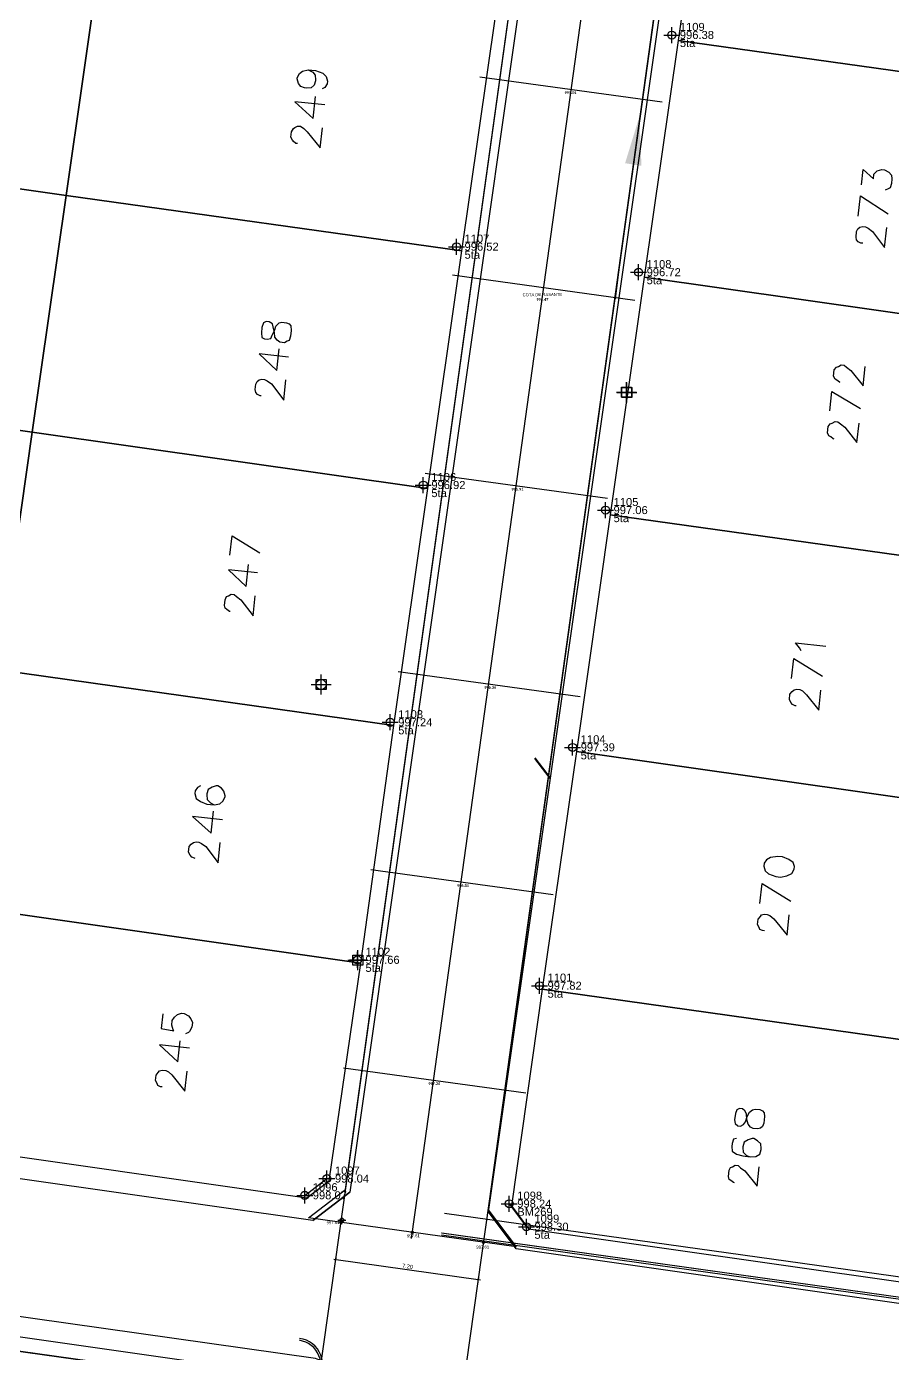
# Model space of a CAD drawing. Header units: metres. Extents: x -977055 to 805873, y -1033982 to 242021.
# Drawn here: x 990.7 to 1034, y 1032.7 to 1099 of the extents above; entities that cross this region are included whole.
import ezdxf

# ---------------------------------------------------------------- set-up
doc = ezdxf.new("R2010")
doc.units = ezdxf.units.M
doc.header["$PDMODE"] = 32
doc.header["$PDSIZE"] = 1.5
for name, color, linetype in [('12-CONDICIONES EXISTENTES', 2, 'Continuous'), ('5ta avenida', 10, 'Continuous'), ('C-ANNO-MATC-TEXT', 150, 'Continuous'), ('C-ROAD-PROF-TEXT', 11, 'Continuous'), ('V-NODE', 1, 'Continuous')]:
    doc.layers.add(name, color=color, linetype=linetype)
for name, color, linetype, true_color in [('PDF2_area escolar', 7, 'Continuous', 0x989898), ('PDF_Geometry', 7, 'Continuous', 0x797979), ('PDF_Solid Fills', 7, 'Continuous', 0x797979)]:
    doc.layers.add(name, color=color, linetype=linetype, true_color=true_color)
doc.styles.add('CITY2', font='stylu.ttf', dxfattribs={"height": 0.2})
doc.styles.get("Standard").update_dxf_attribs({"font": 'arial.ttf'})
doc.dimstyles.new('COTAS2', dxfattribs={"dimtxt": 0.02, "dimasz": 0.1, "dimexe": 0.15, "dimexo": 0.08, "dimgap": 0.05, "dimtad": 1, "dimzin": 0, "dimdsep": 46, "dimtxsty": 'CITY2', "dimblk": 'ARCHTICK', "dimcen": 1, "dimdle": 0.1, "dimclrd": 1, "dimclre": 1, "dimclrt": 2, "dimadec": 0, "dimazin": 0, "dimtfac": 1, "dimtofl": 0, "dimtmove": 0, "dimatfit": 3, "dimldrblk": 'ARCHTICK', "dimfxl": 0.18, "dimtolj": 1, "dimtzin": 0, "dimarcsym": 0})

# ---------------------------------------------------------------- blocks, each defined once
blk = doc.blocks.new('base')
at = {"layer": 'PDF_Geometry', "lineweight": 25, "extrusion": (-0.000787417, 0.063364, 0.99799), "elevation": 0.026}
for points in [[(-314.355, -197.288), (-299.601, -195.681), (-292.744, -194.188), (-282.663, -192.111), (-274.476, -190.361), (-258.037, -185.154), (-248.029, -180.61), (-240.539, -177.71), (-228.643, -174.042), (-222.733, -172.714), (-217.384, -171.04), (-209.935, -169.248), (-202.16, -164.759), (-196.196, -160.284), (-195.073, -159.817), (-178.095, -157.457), (-154.298, -156.614), (-136.667, -154.611), (-124.436, -153.164), (-118.066, -151.474), (-100.79, -146.646), (-80.955, -140.967), (-73.385, -139.328), (-61.694, -135.822), (-40.504, -131.604), (-37.727, -130.872), (-17.661, -129.441), (1.311, -127.461), (21.092, -124.929), (41.006, -122.83), (47.376, -123.458), (63.592, -123.186), (81.402, -124.312), (85.639, -96.072), (88.705, -66.393), (92.811, -40.781), (97.16, -22.386), (100.596, -1.562), (102.483, 8.32), (109.691, 37.361), (117.528, 76.62), (126.217, 115.638), (131.513, 149.592), (134.682, 173.973), (136.916, 195.591), (139.956, 229.678), (141.558, 250.676), (142.614, 271.37), (143.252, 283.21), (147.066, 312.938), (152.58, 355.631), (153.554, 396.042), (150.869, 418.02), (151.777, 438.639), (150.959, 458.028), (151.777, 438.639), (150.869, 418.02), (153.554, 396.042), (152.58, 355.631), (147.066, 312.938), (143.252, 283.21), (142.614, 271.37), (141.558, 250.676), (139.956, 229.678), (136.916, 195.591), (134.682, 173.973), (131.513, 149.592), (126.217, 115.638), (117.528, 76.62), (109.691, 37.361), (102.483, 8.32), (100.596, -1.562), (97.16, -22.386), (92.811, -40.781), (88.705, -66.393), (85.639, -96.072), (81.402, -124.312), (63.592, -123.186), (47.376, -123.458), (41.006, -122.83), (21.092, -124.929), (1.311, -127.461), (-17.661, -129.441), (-37.727, -130.872), (-40.504, -131.604), (-61.694, -135.822), (-73.385, -139.328), (-80.955, -140.967), (-100.79, -146.646), (-118.066, -151.474), (-124.436, -153.164), (-136.667, -154.611), (-154.298, -156.614), (-178.095, -157.457), (-195.073, -159.817), (-196.196, -160.284), (-202.16, -164.759), (-209.935, -169.248), (-217.384, -171.04), (-222.733, -172.714), (-228.643, -174.042), (-240.539, -177.71), (-248.029, -180.61), (-258.037, -185.154), (-274.476, -190.361), (-282.663, -192.111), (-292.744, -194.188), (-299.601, -195.681), (-314.355, -197.288), (-312.178, -178.446), (-309.146, -157.898), (-306.876, -132.899), (-305.823, -118.002), (-298.643, -78.802), (-291.055, -45.077), (-282.252, -15.116), (-275.645, 10.473), (-270.319, 33.898), (-263.825, 63.164), (-258.15, 86.408), (-284.424, 123.888)], [(-123.081, -79.18), (-123.299, -79.061), (-123.42, -78.907), (-123.438, -78.673), (-123.432, -78.627), (-123.359, -78.404), (-123.205, -78.284), (-122.971, -78.266), (-122.88, -78.277), (-122.703, -78.344), (-122.582, -78.498), (-122.518, -78.738), (-122.524, -78.783), (-122.643, -79.001), (-122.796, -79.121), (-123.081, -79.18), (-123.447, -79.136), (-123.802, -79), (-123.968, -78.841), (-124.032, -78.601), (-124.015, -78.464), (-123.902, -78.293), (-123.754, -78.218)], [(-123.889, -77.413), (-122.38, -77.595), (-123.298, -76.742), (-123.43, -77.839)], [(-122.498, -75.494), (-122.407, -75.505), (-122.281, -75.613), (-122.241, -75.664), (-122.166, -75.812), (-122.199, -76.086), (-122.312, -76.258), (-122.363, -76.298), (-122.511, -76.373), (-122.649, -76.357), (-122.82, -76.243), (-122.987, -76.084), (-123.63, -75.265), (-123.751, -76.27)], [(-139.275, -74.261), (-138.565, -69.524), (-138.277, -67.518)], [(-150.678, -73.073), (-150.772, -73.85), (-151.271, -73.372), (-151.298, -73.601), (-151.406, -73.727), (-151.457, -73.767), (-151.697, -73.831), (-151.834, -73.814), (-152.052, -73.695), (-152.172, -73.542), (-152.196, -73.353), (-152.168, -73.125), (-152.095, -72.902), (-151.998, -72.867), (-151.85, -72.792)], [(-150.491, -71.519), (-150.612, -72.524), (-151.987, -71.617)], [(-150.697, -70.149), (-150.606, -70.16), (-150.474, -70.222), (-150.394, -70.325), (-150.364, -70.467), (-150.397, -70.742), (-150.46, -70.873), (-150.562, -70.954), (-150.705, -70.983), (-150.842, -70.966), (-150.973, -70.904), (-151.185, -70.739), (-151.783, -69.925), (-151.904, -70.931)], [(-121.906, -64.807), (-120.444, -64.983), (-121.315, -64.136), (-121.448, -65.233)], [(-149.489, -63.2), (-149.443, -63.205), (-149.317, -63.313), (-149.231, -63.37), (-149.156, -63.518), (-149.195, -63.838), (-149.303, -63.964), (-149.4, -63.999), (-149.548, -64.074), (-149.685, -64.057), (-149.811, -63.949), (-150.023, -63.785), (-150.626, -63.016), (-150.742, -63.976)], [(-120.516, -62.888), (-120.47, -62.894), (-120.338, -62.956), (-120.258, -63.058), (-120.229, -63.201), (-120.262, -63.475), (-120.324, -63.607), (-120.427, -63.687), (-120.569, -63.716), (-120.706, -63.7), (-120.838, -63.638), (-121.05, -63.473), (-121.647, -62.659), (-121.769, -63.665)], [(-148.947, -61.781), (-149.063, -62.741), (-150.488, -61.874)], [(-149.147, -60.366), (-149.102, -60.371), (-148.976, -60.479), (-148.89, -60.536), (-148.815, -60.684), (-148.853, -61.004), (-148.961, -61.13), (-149.058, -61.165), (-149.206, -61.24), (-149.343, -61.223), (-149.47, -61.115), (-149.682, -60.951), (-150.285, -60.183), (-150.4, -61.142)], [(-118.861, -54.926), (-118.977, -55.886), (-120.357, -55.024)], [(-120.235, -54.019), (-118.773, -54.195), (-119.645, -53.348), (-119.777, -54.445)], [(-118.845, -52.099), (-118.799, -52.105), (-118.673, -52.213), (-118.587, -52.27), (-118.558, -52.412), (-118.591, -52.686), (-118.659, -52.864), (-118.756, -52.898), (-118.904, -52.973), (-119.041, -52.957), (-119.167, -52.849), (-119.379, -52.684), (-119.977, -51.87), (-120.098, -52.876)], [(-147.362, -49.777), (-147.287, -49.925), (-147.086, -50.181), (-148.594, -49.999)], [(-146.871, -48.398), (-146.992, -49.404), (-148.412, -48.491)], [(-147.077, -47.029), (-147.031, -47.034), (-146.899, -47.096), (-146.819, -47.199), (-146.744, -47.347), (-146.777, -47.621), (-146.885, -47.747), (-146.988, -47.828), (-147.13, -47.857), (-147.267, -47.84), (-147.399, -47.778), (-147.605, -47.568), (-148.208, -46.8), (-148.33, -47.805)], [(-117.239, -43.39), (-117.091, -43.315), (-116.978, -43.143), (-116.961, -43.006), (-117.025, -42.766), (-117.237, -42.602), (-117.546, -42.472), (-117.912, -42.428), (-118.197, -42.486), (-118.351, -42.607), (-118.469, -42.824), (-118.475, -42.87), (-118.411, -43.109), (-118.29, -43.263), (-118.119, -43.376), (-118.027, -43.387), (-117.833, -43.318), (-117.634, -43.203), (-117.561, -42.98), (-117.555, -42.934), (-117.573, -42.7), (-117.74, -42.541), (-117.912, -42.428)], [(-118.332, -41.681), (-116.823, -41.863), (-117.741, -41.011), (-117.873, -42.108)], [(-116.941, -39.762), (-116.896, -39.768), (-116.764, -39.83), (-116.684, -39.932), (-116.609, -40.081), (-116.642, -40.355), (-116.75, -40.481), (-116.852, -40.561), (-116.995, -40.59), (-117.132, -40.574), (-117.263, -40.512), (-117.475, -40.347), (-118.073, -39.533), (-118.194, -40.539)], [(-145.145, -37.153), (-145.266, -38.158), (-146.686, -37.245)], [(-145.351, -35.783), (-145.26, -35.794), (-145.128, -35.856), (-145.093, -35.953), (-145.018, -36.101), (-145.051, -36.376), (-145.159, -36.502), (-145.216, -36.588), (-145.359, -36.617), (-145.496, -36.6), (-145.627, -36.538), (-145.839, -36.373), (-146.483, -35.554), (-146.604, -36.559)], [(-115.217, -31.994), (-115.129, -31.263), (-115.763, -31.14), (-115.723, -31.191), (-115.659, -31.431), (-115.687, -31.659), (-115.8, -31.831), (-115.954, -31.952), (-116.148, -32.021), (-116.285, -32.005), (-116.502, -31.886), (-116.623, -31.732), (-116.692, -31.538), (-116.665, -31.31), (-116.546, -31.092), (-116.495, -31.052), (-116.347, -30.977)], [(-116.538, -30.258), (-115.03, -30.44), (-115.947, -29.588), (-116.074, -30.639)], [(-115.148, -28.339), (-115.056, -28.35), (-114.925, -28.412), (-114.89, -28.509), (-114.815, -28.658), (-114.848, -28.932), (-114.956, -29.058), (-115.013, -29.144), (-115.155, -29.173), (-115.338, -29.151), (-115.47, -29.089), (-115.636, -28.93), (-116.279, -28.11), (-116.401, -29.116)], [(-143.821, -25.395), (-143.679, -25.366), (-143.605, -25.143), (-143.589, -25.005), (-143.607, -24.771), (-143.819, -24.607), (-144.133, -24.522), (-144.499, -24.478), (-144.779, -24.491), (-144.978, -24.606), (-145.051, -24.829), (-145.057, -24.875), (-145.039, -25.109), (-144.872, -25.268), (-144.701, -25.382), (-144.609, -25.393), (-144.415, -25.323), (-144.216, -25.208), (-144.143, -24.985), (-144.137, -24.939), (-144.155, -24.705), (-144.322, -24.546), (-144.499, -24.478)], [(-143.694, -23.184), (-143.648, -23.19), (-143.522, -23.298), (-143.436, -23.354), (-143.407, -23.497), (-143.446, -23.817), (-143.508, -23.949), (-143.605, -23.983), (-143.753, -24.058), (-143.89, -24.042), (-144.016, -23.934), (-144.228, -23.769), (-144.831, -23.001), (-144.947, -23.961)], [(-122.584, -21.554), (-124.468, -22.95)], [(-132.739, -20.006), (-131.388, -21.885)], [(-81.774, -19.979), (-122.465, -13.639)]]:
    blk.add_lwpolyline(points, dxfattribs=at)
for points in [[(-158.259, -127.526), (-188.122, -122.908), (-189.472, -121.03), (-173.08, -15.378), (-171.202, -14.027), (-132.739, -20.006), (-131.388, -21.885), (-147.503, -125.622), (-149.221, -127.178)], [(-138.576, -126.188), (-140.244, -124.642), (-124.468, -22.95), (-122.584, -21.554), (-84.121, -27.533), (-82.771, -29.411), (-95.915, -114.263), (-97.512, -115.972)], [(-161.355, -77.397), (-163.198, -89.232), (-143.443, -92.307), (-141.595, -80.427)], [(-110.889, -73.044), (-112.737, -84.924), (-92.983, -88), (-91.134, -76.119)], [(-130.648, -70.014), (-132.492, -81.848), (-112.737, -84.924), (-110.889, -73.044)], [(-159.506, -65.517), (-161.355, -77.397), (-141.595, -80.427), (-139.751, -68.593)], [(-109.045, -61.209), (-110.889, -73.044), (-91.134, -76.119), (-89.291, -64.285)], [(-128.8, -58.134), (-130.648, -70.014), (-110.889, -73.044), (-109.045, -61.209)], [(-157.663, -53.683), (-159.506, -65.517), (-139.751, -68.593), (-137.903, -56.713)], [(-120.57, -66.035), (-120.588, -65.801), (-120.72, -65.738), (-120.857, -65.722), (-121.046, -65.746), (-121.113, -65.923), (-121.238, -66.186), (-121.305, -66.363), (-121.465, -66.53), (-121.607, -66.559), (-121.836, -66.531), (-121.967, -66.469), (-122.048, -66.367), (-122.066, -66.133), (-122.033, -65.858), (-121.96, -65.635), (-121.863, -65.601), (-121.715, -65.526), (-121.486, -65.553), (-121.36, -65.661), (-121.239, -65.815), (-121.221, -66.049), (-121.163, -66.334), (-121.134, -66.477), (-120.962, -66.59), (-120.825, -66.607), (-120.677, -66.532), (-120.603, -66.309)], [(-107.197, -49.329), (-109.045, -61.209), (-89.291, -64.285), (-87.442, -52.405)], [(-126.957, -46.3), (-128.8, -58.134), (-109.045, -61.209), (-107.197, -49.329)], [(-155.814, -41.803), (-157.663, -53.683), (-137.903, -56.713), (-136.06, -44.878)], [(-125.154, -34.414), (-126.957, -46.3), (-107.197, -49.329), (-105.354, -37.495)], [(-153.971, -29.968), (-155.814, -41.803), (-136.06, -44.878), (-134.211, -32.998)], [(-145.371, -39.027), (-145.435, -38.787), (-145.601, -38.628), (-145.956, -38.492), (-146.184, -38.465), (-146.515, -38.518), (-146.76, -38.627), (-146.879, -38.845), (-146.896, -38.982), (-146.826, -39.176), (-146.614, -39.34), (-146.305, -39.47), (-146.077, -39.498), (-145.7, -39.451), (-145.501, -39.336), (-145.387, -39.164)], [(-123.426, -23.539), (-125.154, -34.414), (-105.354, -37.495), (-103.551, -25.609), (-122.305, -22.701)], [(-152.168, -18.083), (-153.971, -29.968), (-134.211, -32.998), (-132.535, -22.164), (-133.368, -20.997)], [(-143.748, -26.331), (-143.772, -26.143), (-143.898, -26.035), (-144.035, -26.018), (-144.184, -26.093), (-144.291, -26.219), (-144.37, -26.488), (-144.489, -26.705), (-144.643, -26.826), (-144.785, -26.855), (-145.014, -26.828), (-145.146, -26.765), (-145.226, -26.663), (-145.25, -26.475), (-145.211, -26.155), (-145.143, -25.977), (-145.041, -25.897), (-144.898, -25.868), (-144.67, -25.895), (-144.538, -25.958), (-144.418, -26.111), (-144.354, -26.351), (-144.341, -26.631), (-144.266, -26.779), (-144.14, -26.887), (-144.003, -26.903), (-143.855, -26.828), (-143.787, -26.651)]]:
    blk.add_lwpolyline(points, close=True, dxfattribs=at)
at = {"layer": 'PDF_Geometry', "color": 215, "lineweight": 50, "true_color": 0xa9529f, "extrusion": (-0.000787417, 0.063364, 0.99799), "elevation": 0.026}
blk.add_lwpolyline([(-134.741, -43.553), (-133.982, -44.572)], dxfattribs=at)
at = {"layer": 'PDF_Geometry', "lineweight": 25, "extrusion": (-0.000787417, 0.063364, 0.99799), "elevation": 0.026}
blk.add_lwpolyline([(-122.477, -13.684, 0.999988), (-122.632, -14.639), (-81.935, -20.933)], format="xyb", dxfattribs=at)
blk = doc.blocks.new('*U4239')
at = {"color": 0, "linetype": 'ByBlock', "lineweight": -2, "transparency": 16777216}
for p, q in [((-1, 0), (1, 0)), ((0, -1), (0, 1))]:
    blk.add_line(p, q, dxfattribs=at)
blk.add_lwpolyline([(-0.5, -0.5), (-0.5, 0.5), (0.5, 0.5), (0.5, -0.5)], close=True, dxfattribs=at)
blk = doc.blocks.new('_ArchTick')
at = {"color": 0, "linetype": 'ByBlock', "const_width": 0.15}
blk.add_lwpolyline([(-0.5, -0.5), (0.5, 0.5)], dxfattribs=at)
blk = doc.blocks.new('*D4552')
at = {"layer": '12-CONDICIONES EXISTENTES', "color": 1, "lineweight": -2, "transparency": 16777216}
blk.add_line((1006.101, 1037.439), (1013.429, 1036.408), dxfattribs=at)
at = {"layer": '12-CONDICIONES EXISTENTES', "color": 1, "linetype": 'Continuous', "lineweight": -2, "transparency": 16777216}
for p, q in [((1006.168, 1037.199), (1006.221, 1037.573)), ((1013.298, 1036.197), (1013.351, 1036.57))]:
    blk.add_line(p, q, dxfattribs=at)
at = {"layer": 'Defpoints', "color": 0, "transparency": 16777216}
for p in [(1006.157, 1037.12, 2001.659), (1013.287, 1036.117, 2001.659), (1013.33, 1036.422)]:
    blk.add_point(p, dxfattribs=at)
at = {"layer": '12-CONDICIONES EXISTENTES', "color": 1, "lineweight": -2, "transparency": 16777216, "xscale": 0.1, "yscale": 0.1, "zscale": 0.1}
for p, rotation in [((1006.2, 1037.425), 171.9945634018648), ((1013.33, 1036.422), 351.9945634018648)]:
    blk.add_blockref('_ArchTick', p, dxfattribs=dict(at, rotation=rotation))
at = {"layer": '12-CONDICIONES EXISTENTES', "color": 2, "transparency": 16777216, "insert": (1009.787, 1037.08), "char_height": 0.2, "attachment_point": 5, "rotation": 351.99456, "style": 'CITY2'}
blk.add_mtext('\\A1;7.20', dxfattribs=at)
blk = doc.blocks.new('*U4553')
at = {"color": 0, "linetype": 'ByBlock', "lineweight": -2, "transparency": 16777216}
for p, q in [((-1, 0), (1, 0)), ((0, -1), (0, 1))]:
    blk.add_line(p, q, dxfattribs=at)
blk.add_circle((0, 0), 0.5, dxfattribs=at)
blk = doc.blocks.new('*U4655', base_point=(1006.504, 1039.39, 997.61))
at = {"layer": 'V-NODE', "lineweight": -2, "xscale": 0.2, "yscale": 0.2, "zscale": 0.2}
blk.add_blockref('*U4553', (1006.504, 1039.39, 997.61), dxfattribs=at)
blk = doc.blocks.new('*U4787')
at = {"color": 0, "linetype": 'ByBlock', "lineweight": -2, "transparency": 16777216}
for p, q in [((-1, 0), (1, 0)), ((0, -1), (0, 1))]:
    blk.add_line(p, q, dxfattribs=at)
blk.add_lwpolyline([(-0.5, -0.5), (-0.5, 0.5), (0.5, 0.5), (0.5, -0.5)], close=True, dxfattribs=at)
blk.add_circle((0, 0), 0.5, dxfattribs=at)
blk = doc.blocks.new('*U4793', base_point=(1005.464, 1066.156, 997.181))
at = {"layer": 'V-NODE', "color": 3, "lineweight": -2, "xscale": 0.5, "yscale": 0.5, "zscale": 0.5}
blk.add_blockref('*U4787', (1005.464, 1066.156, 997.181), dxfattribs=at)

msp = doc.modelspace()

# ---------------------------------------------------------------- linework, layer by layer
at = {"color": 6, "elevation": 994.107}
msp.add_lwpolyline([(1019.53599, 1144.07167), (1030.3175, 1145.63878), (1028.25455, 1143.7276), (1013.82071, 1039.91108), (1015.21959, 1038.05611), (1004.82695, 1039.50818), (1006.69073, 1040.91278), (1020.87063, 1142.90279), (1019.53599, 1144.07167)], dxfattribs=at)
at = {"color": 6, "elevation": 998.163}
msp.add_lwpolyline([(1001.6411, 1031.262), (963.77008, 1036.55958), (956.56438, 1037.49647), (916.19142, 1043.11996), (916.19149, 1043.12045, -1), (916.53365, 1045.57673), (953.36205, 1040.44651), (954.21746, 1046.58721), (869.07453, 1058.44769), (858.611, 1059.787), (828.71241, 1064.10714), (827.83391, 1057.84181), (858.20959, 1053.61045, -1), (857.86743, 1051.15417), (857.86788, 1051.15411), (800.43381, 1059.15472), (799.57841, 1053.01401), (807.82417, 1051.86537), (809.291, 1050.371), (816.452, 1049.358), (818.23877, 1050.41461)], format="xyb", dxfattribs=at)
at = {"elevation": 998.163}
msp.add_lwpolyline([(964.566, 1030.192), (965.42436, 1036.32817), (1001.6411, 1031.262), (1000.86542, 1025.11014), (964.566, 1030.192)], dxfattribs=at)
at = {"layer": '12-CONDICIONES EXISTENTES', "color": 5}
for p, q in [((1011.63313, 1039.73949, 998.561), (1053.77183, 1033.84493, 998.561)), ((1011.48074, 1038.6501, 998.561), (1053.66314, 1032.74942, 998.561)), ((1011.49371, 1038.74926, 998.561), (1053.63598, 1032.8542, 998.561)), ((1011.49459, 1038.74913, 998.561), (1053.63598, 1032.8542, 998.561))]:
    msp.add_line(p, q, dxfattribs=at)
at = {"layer": '12-CONDICIONES EXISTENTES', "color": 1}
for points, elevation in [([(1009.9838, 1038.47846), (1010.3155, 1040.837), (1025.31673, 1148.7397)], 2001.659), ([(1001.65424, 952.31996), (1011.39039, 1022.63033), (1013.88081, 1040.33846), (1028.25455, 1143.7276)], 2001.659), ([(994.52229, 953.30755), (1004.25949, 1023.62549), (1006.75019, 1041.33554), (1020.87063, 1142.90279)], 2001.659), ([(1013.39916, 1096.53897), (1022.51616, 1095.28497)], 994.107), ([(1012.03654, 1086.63224), (1021.15354, 1085.37824)], 994.107), ([(1010.67392, 1076.72551), (1019.79092, 1075.47151)], 994.107), ([(1009.31129, 1066.81878), (1018.42829, 1065.56478)], 994.107), ([(1007.94867, 1056.91205), (1017.06567, 1055.65805)], 994.107), ([(1006.58605, 1047.00533), (1015.70305, 1045.75133)], 994.107), ([(1004.646, 1040.629), (1005.757, 1041.464)], 1997.107), ([(1004.82695, 1039.50818), (1006.69073, 1040.91278)], 1997.107), ([(1014.874, 1040.21), (1015.732, 1039.059)], 1997.276), ([(1013.82071, 1039.91108), (1015.22505, 1038.04886)], 1997.276)]:
    msp.add_lwpolyline(points, dxfattribs=dict(at, elevation=elevation))
for centre in [(1006.45881, 1039.27916, 996.877), (1010.026, 1038.77852, 2001.659), (1013.59092, 1038.27716, 2001.659)]:
    msp.add_circle(centre, 0.05, dxfattribs=at)
for radius in [1.34, 1.24]:
    msp.add_arc((1004.20672, 1032.15406, 998.561), radius, 260.611204, 82.0882449, dxfattribs=at)
at = {"layer": '5ta avenida', "color": 0, "linetype": 'ByBlock', "lineweight": -2, "transparency": 16777216}
for p, q in [((1023.004, 1098.223, 1995.421), (1023.004, 1099.023, 1995.421)), ((1022.604, 1098.623, 1995.421), (1023.404, 1098.623, 1995.421)), ((1012.237, 1087.642, 1995.554), (1012.237, 1088.442, 1995.554)), ((1011.837, 1088.042, 1995.554), (1012.637, 1088.042, 1995.554)), ((1021.344, 1086.366, 1995.755), (1021.344, 1087.166, 1995.755)), ((1020.944, 1086.766, 1995.755), (1021.744, 1086.766, 1995.755)), ((1010.577, 1075.728, 1995.955), (1010.577, 1076.528, 1995.955)), ((1010.177, 1076.128, 1995.955), (1010.977, 1076.128, 1995.955)), ((1019.69, 1074.476, 1996.103), (1019.69, 1075.276, 1996.103)), ((1019.29, 1074.876, 1996.103), (1020.09, 1074.876, 1996.103)), ((1008.921, 1063.871, 1996.278), (1008.921, 1064.671, 1996.278)), ((1008.521, 1064.271, 1996.278), (1009.321, 1064.271, 1996.278)), ((1018.045, 1062.619, 1996.427), (1018.045, 1063.419, 1996.427)), ((1017.645, 1063.019, 1996.427), (1018.445, 1063.019, 1996.427)), ((1007.284, 1051.998, 1996.695), (1007.284, 1052.798, 1996.695)), ((1006.884, 1052.398, 1996.695), (1007.684, 1052.398, 1996.695)), ((1016.389, 1050.706, 1996.86), (1016.389, 1051.506, 1996.86)), ((1015.989, 1051.106, 1996.86), (1016.789, 1051.106, 1996.86)), ((1005.357, 1041.464, 1997.079), (1006.157, 1041.464, 1997.079)), ((1005.757, 1041.064, 1997.079), (1005.757, 1041.864, 1997.079)), ((1004.246, 1040.629, 1997.107), (1005.046, 1040.629, 1997.107)), ((1004.646, 1040.229, 1997.107), (1004.646, 1041.029, 1997.107)), ((1014.874, 1039.81, 1997.276), (1014.874, 1040.61, 1997.276)), ((1014.474, 1040.21, 1997.276), (1015.274, 1040.21, 1997.276)), ((1015.732, 1038.659, 1997.339), (1015.732, 1039.459, 1997.339)), ((1015.332, 1039.059, 1997.339), (1016.132, 1039.059, 1997.339))]:
    msp.add_line(p, q, dxfattribs=at)
for centre in [(1023.004, 1098.623, 1995.421), (1012.237, 1088.042, 1995.554), (1021.344, 1086.766, 1995.755), (1010.577, 1076.128, 1995.955), (1019.69, 1074.876, 1996.103), (1008.921, 1064.271, 1996.278), (1018.045, 1063.019, 1996.427), (1007.284, 1052.398, 1996.695), (1016.389, 1051.106, 1996.86), (1005.757, 1041.464, 1997.079), (1004.646, 1040.629, 1997.107), (1014.874, 1040.21, 1997.276), (1015.732, 1039.059, 1997.339)]:
    msp.add_circle(centre, 0.2, dxfattribs=at)
at = {"layer": 'PDF_Solid Fills', "transparency": 33554559, "extrusion": (-0.000787417, 0.063364, 0.99799)}
msp.add_solid([(-1034.16038, -1014.27049, 1060.76006), (-1034.90381, -1016.59221, 1060.76006), (-1034.97761, -1014.12566, 1060.76006)], dxfattribs=at)

# ---------------------------------------------------------------- block references
at = {"layer": 'C-ANNO-MATC-TEXT', "lineweight": -2, "xscale": 0.5, "yscale": 0.5, "zscale": 0.5}
for p in [(1020.735, 1080.765, 996.977), (1020.75, 1080.757, 996.969), (1007.297, 1052.386, 997.676)]:
    msp.add_blockref('*U4239', p, dxfattribs=at)
at = {"layer": 'PDF2_area escolar'}
msp.add_blockref('base', (882.736, 1016.336, 999.038), dxfattribs=at)
at = {"layer": 'V-NODE'}
for name, p in [('*U4793', (1005.464, 1066.156, 997.179)), ('*U4655', (1006.504, 1039.39, 997.608))]:
    msp.add_blockref(name, p, dxfattribs=at)

# ---------------------------------------------------------------- texts
at = {"layer": '5ta avenida', "linetype": 'ByBlock', "char_height": 0.4}
for s, insert, attachment_point in [('{\\C2;1109}', (1023.404, 1098.823, 1995.421), 7), ('{\\C2;5ta}', (1023.404, 1098.423, 1995.421), 1), ('{\\C2;996.38}', (1023.404, 1098.623, 1995.421), 4), ('{\\C2;1107}', (1012.637, 1088.242, 1995.554), 7), ('{\\C2;5ta}', (1012.637, 1087.842, 1995.554), 1), ('{\\C2;996.52}', (1012.637, 1088.042, 1995.554), 4), ('{\\C2;1108}', (1021.744, 1086.966, 1995.755), 7), ('{\\C2;5ta}', (1021.744, 1086.566, 1995.755), 1), ('{\\C2;996.72}', (1021.744, 1086.766, 1995.755), 4), ('{\\C2;1106}', (1010.977, 1076.328, 1995.955), 7), ('{\\C2;5ta}', (1010.977, 1075.928, 1995.955), 1), ('{\\C2;996.92}', (1010.977, 1076.128, 1995.955), 4), ('{\\C2;997.06}', (1020.09, 1074.876, 1996.103), 4), ('{\\C2;1105}', (1020.09, 1075.076, 1996.103), 7), ('{\\C2;5ta}', (1020.09, 1074.676, 1996.103), 1), ('{\\C2;997.24}', (1009.321, 1064.271, 1996.278), 4), ('{\\C2;1103}', (1009.321, 1064.471, 1996.278), 7), ('{\\C2;5ta}', (1009.321, 1064.071, 1996.278), 1), ('{\\C2;997.39}', (1018.445, 1063.019, 1996.427), 4), ('{\\C2;1104}', (1018.445, 1063.219, 1996.427), 7), ('{\\C2;5ta}', (1018.445, 1062.819, 1996.427), 1), ('{\\C2;997.66}', (1007.684, 1052.398, 1996.695), 4), ('{\\C2;1102}', (1007.684, 1052.598, 1996.695), 7), ('{\\C2;5ta}', (1007.684, 1052.198, 1996.695), 1), ('{\\C2;997.82}', (1016.789, 1051.106, 1996.86), 4), ('{\\C2;1101}', (1016.789, 1051.306, 1996.86), 7), ('{\\C2;5ta}', (1016.789, 1050.906, 1996.86), 1), ('{\\C2;1097}', (1006.157, 1041.664, 1997.079), 7), ('{\\C2;998.04}', (1006.157, 1041.464, 1997.079), 4), ('{\\C2;998.07}', (1005.046, 1040.629, 1997.107), 4), ('{\\C2;1096}', (1005.046, 1040.829, 1997.107), 7), ('{\\C2;1098}', (1015.274, 1040.41, 1997.276), 7), ('{\\C2;998.24}', (1015.274, 1040.21, 1997.276), 4), ('{\\C2;998.30}', (1016.132, 1039.059, 1997.339), 4), ('{\\C2;1099}', (1016.132, 1039.259, 1997.339), 7), ('{\\C2;5ta}', (1016.132, 1038.859, 1997.339), 1)]:
    msp.add_mtext(s, dxfattribs=dict(at, insert=insert, attachment_point=attachment_point))
at = {"layer": '5ta avenida', "color": 1, "linetype": 'ByBlock', "insert": (1015.274, 1040.00577, 1997.276), "char_height": 0.4, "attachment_point": 1}
msp.add_mtext('{\\C256;BM269}', dxfattribs=at)
at = {"layer": 'C-ROAD-PROF-TEXT', "color": 11, "linetype": 'Continuous', "lineweight": -3, "char_height": 0.15, "attachment_point": 8, "rotation": 0.5711077}
for s, insert in [('{\\fCalibri|b1|i0|c0|p34;\\H0.91667x;\\C256;995.01}', (1017.9389, 1095.67273, 986.202)), ('{\\C2;COTA DE RASANTE \\P\\fCalibri|b1|i0|c0|p34;\\H0.91667x;\\C256;995.47}', (1016.53451, 1085.33393)), ('{\\fCalibri|b1|i0|c0|p34;\\H0.91667x;\\C256;995.91}', (1015.28552, 1075.84939, 986.202)), ('{\\fCalibri|b1|i0|c0|p34;\\H0.91667x;\\C256;996.36}', (1013.9229, 1065.94267, 986.202)), ('{\\fCalibri|b1|i0|c0|p34;\\H0.91667x;\\C256;996.81}', (1012.56027, 1056.03594, 986.202)), ('{\\fCalibri|b1|i0|c0|p34;\\H0.91667x;\\C256;997.26}', (1011.12578, 1046.1391, 986.202)), ('{\\C2;997.61}', (1006.06196, 1039.1866, 996.877)), ('{\\C2;997.61}', (1010.07911, 1038.52941, 1993.754)), ('{\\C2;997.61}', (1013.54702, 1037.96505, 2001.659))]:
    msp.add_mtext(s, dxfattribs=dict(at, insert=insert))

# ---------------------------------------------------------------- dimensions: what is measured, and where the dimension line sits
at = {"layer": '12-CONDICIONES EXISTENTES', "color": 1}
dim = msp.add_aligned_dim(p1=(1006.15733, 1037.12004, 2001.659), p2=(1013.28716, 1036.11732, 2001.659), distance=0.30762, dimstyle='COTAS2', dxfattribs=at)
dim.commit()
dim.dimension.update_dxf_attribs({"geometry": '*D4552', "text_midpoint": (1009.78708, 1037.07967)})

doc.saveas('drawing.dxf')
